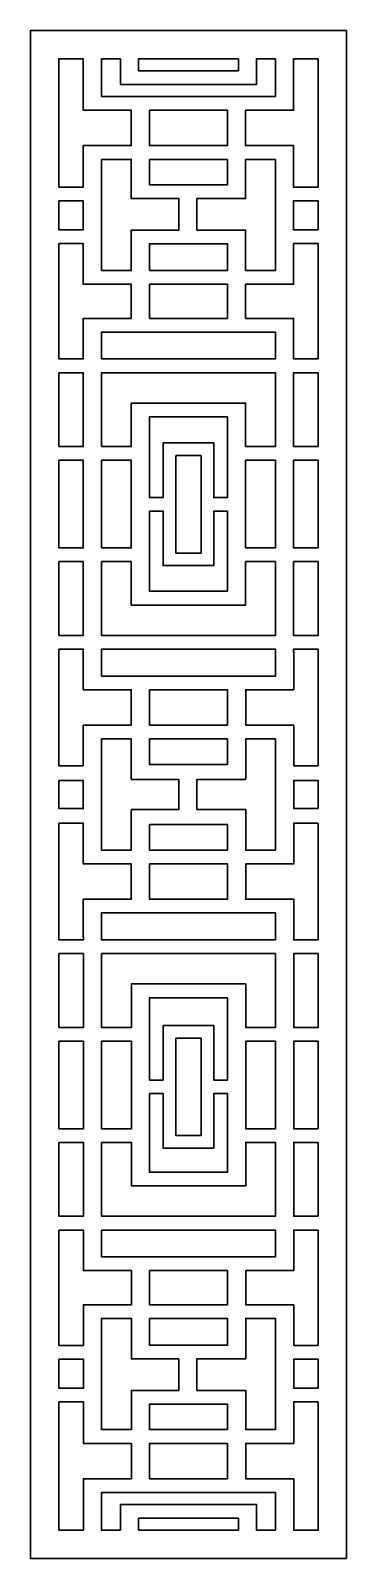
# Model space of a CAD drawing. Header units: centimetres. Extents: x 5.6 to 9.2, y -8.7 to 8.8.
import ezdxf

# ---------------------------------------------------------------- set-up
doc = ezdxf.new("R2010")
doc.units = ezdxf.units.CM
doc.header["$MEASUREMENT"] = 0
doc.layers.add('layer 1', color=7, linetype='Continuous')

msp = doc.modelspace()

# ---------------------------------------------------------------- linework, layer by layer
at = {"layer": 'layer 1', "color": 250, "lineweight": 30}
for points, knots in [([(5.61518, 8.80077), (5.61518, 8.80077), (9.22776, 8.80077), (9.22776, 8.80077), (9.22776, 8.80077), (9.22776, 8.80077), (9.22776, -8.70137), (9.22776, -8.70137), (9.22776, -8.70137), (9.22776, -8.70137), (5.61518, -8.70137), (5.61518, -8.70137), (5.61518, -8.70137), (5.61518, -8.70137), (5.61518, 8.80077), (5.61518, 8.80077)], [0, 0, 0, 0, 0.2, 0.2, 0.2, 0.2, 0.4, 0.4, 0.4, 0.4, 0.6, 0.6, 0.6, 0.6, 1, 1, 1, 1]), ([(6.21803, 8.47725), (6.21803, 8.47725), (6.21803, 7.88798), (6.21803, 7.88798), (6.21803, 7.88798), (6.21803, 7.88798), (6.76712, 7.88798), (6.76712, 7.88798), (6.76712, 7.88798), (6.76712, 7.88798), (6.76712, 7.48243), (6.76712, 7.48243), (6.76712, 7.48243), (6.76712, 7.48243), (6.21803, 7.48243), (6.21803, 7.48243), (6.21803, 7.48243), (6.21803, 7.48243), (6.21803, 7.00734), (6.21803, 7.00734), (6.21803, 7.00734), (6.21803, 7.00734), (5.9387, 7.00734), (5.9387, 7.00734), (5.9387, 7.00734), (5.9387, 7.00734), (5.9387, 8.47725), (5.9387, 8.47725), (5.9387, 8.47725), (5.9387, 8.47725), (6.21803, 8.47725), (6.21803, 8.47725)], [0, 0, 0, 0, 0.11111111, 0.11111111, 0.11111111, 0.11111111, 0.22222222, 0.22222222, 0.22222222, 0.22222222, 0.33333333, 0.33333333, 0.33333333, 0.33333333, 0.44444444, 0.44444444, 0.44444444, 0.44444444, 0.55555556, 0.55555556, 0.55555556, 0.55555556, 0.66666667, 0.66666667, 0.66666667, 0.66666667, 0.77777778, 0.77777778, 0.77777778, 0.77777778, 1, 1, 1, 1]), ([(8.41608, 8.47725), (8.41608, 8.47725), (8.41608, 8.04479), (8.41608, 8.04479), (8.41608, 8.04479), (8.41608, 8.04479), (6.42629, 8.04479), (6.42629, 8.04479), (6.42629, 8.04479), (6.42629, 8.04479), (6.42629, 8.47725), (6.42629, 8.47725), (6.42629, 8.47725), (6.42629, 8.47725), (6.64215, 8.47725), (6.64215, 8.47725), (6.64215, 8.47725), (6.64215, 8.47725), (6.64215, 8.18286), (6.64215, 8.18286), (6.64215, 8.18286), (6.64215, 8.18286), (8.20022, 8.18286), (8.20022, 8.18286), (8.20022, 8.18286), (8.20022, 8.18286), (8.20022, 8.47725), (8.20022, 8.47725), (8.20022, 8.47725), (8.20022, 8.47725), (8.41608, 8.47725), (8.41608, 8.47725)], [0, 0, 0, 0, 0.11111111, 0.11111111, 0.11111111, 0.11111111, 0.22222222, 0.22222222, 0.22222222, 0.22222222, 0.33333333, 0.33333333, 0.33333333, 0.33333333, 0.44444444, 0.44444444, 0.44444444, 0.44444444, 0.55555556, 0.55555556, 0.55555556, 0.55555556, 0.66666667, 0.66666667, 0.66666667, 0.66666667, 0.77777778, 0.77777778, 0.77777778, 0.77777778, 1, 1, 1, 1]), ([(7.99196, 8.47725), (7.99196, 8.47725), (7.99196, 8.33967), (7.99196, 8.33967), (7.99196, 8.33967), (7.99196, 8.33967), (6.85042, 8.33967), (6.85042, 8.33967), (6.85042, 8.33967), (6.85042, 8.33967), (6.85042, 8.47725), (6.85042, 8.47725), (6.85042, 8.47725), (6.85042, 8.47725), (7.99196, 8.47725), (7.99196, 8.47725)], [0, 0, 0, 0, 0.2, 0.2, 0.2, 0.2, 0.4, 0.4, 0.4, 0.4, 0.6, 0.6, 0.6, 0.6, 1, 1, 1, 1]), ([(8.90425, 7.00734), (8.90425, 7.00734), (8.62435, 7.00734), (8.62435, 7.00734), (8.62435, 7.00734), (8.62435, 7.00734), (8.62435, 7.48243), (8.62435, 7.48243), (8.62435, 7.48243), (8.62435, 7.48243), (8.07526, 7.48243), (8.07526, 7.48243), (8.07526, 7.48243), (8.07526, 7.48243), (8.07526, 7.88798), (8.07526, 7.88798), (8.07526, 7.88798), (8.07526, 7.88798), (8.62435, 7.88798), (8.62435, 7.88798), (8.62435, 7.88798), (8.62435, 7.88798), (8.62435, 8.47725), (8.62435, 8.47725), (8.62435, 8.47725), (8.62435, 8.47725), (8.90425, 8.47725), (8.90425, 8.47725), (8.90425, 8.47725), (8.90425, 8.47725), (8.90425, 7.00734), (8.90425, 7.00734)], [0, 0, 0, 0, 0.11111111, 0.11111111, 0.11111111, 0.11111111, 0.22222222, 0.22222222, 0.22222222, 0.22222222, 0.33333333, 0.33333333, 0.33333333, 0.33333333, 0.44444444, 0.44444444, 0.44444444, 0.44444444, 0.55555556, 0.55555556, 0.55555556, 0.55555556, 0.66666667, 0.66666667, 0.66666667, 0.66666667, 0.77777778, 0.77777778, 0.77777778, 0.77777778, 1, 1, 1, 1]), ([(6.97538, 7.88798), (6.97538, 7.88798), (6.97538, 7.48243), (6.97538, 7.48243), (6.97538, 7.48243), (6.97538, 7.48243), (7.867, 7.48243), (7.867, 7.48243), (7.867, 7.48243), (7.867, 7.48243), (7.867, 7.88798), (7.867, 7.88798), (7.867, 7.88798), (7.867, 7.88798), (6.97538, 7.88798), (6.97538, 7.88798)], [0, 0, 0, 0, 0.2, 0.2, 0.2, 0.2, 0.4, 0.4, 0.4, 0.4, 0.6, 0.6, 0.6, 0.6, 1, 1, 1, 1]), ([(7.30948, 6.87519), (7.30948, 6.87519), (7.30948, 6.51573), (7.30948, 6.51573), (7.30948, 6.51573), (7.30948, 6.51573), (6.76712, 6.51573), (6.76712, 6.51573), (6.76712, 6.51573), (6.76712, 6.51573), (6.76712, 6.051), (6.76712, 6.051), (6.76712, 6.051), (6.76712, 6.051), (6.42629, 6.051), (6.42629, 6.051), (6.42629, 6.051), (6.42629, 6.051), (6.42629, 7.3256), (6.42629, 7.3256), (6.42629, 7.3256), (6.42629, 7.3256), (6.76712, 7.3256), (6.76712, 7.3256), (6.76712, 7.3256), (6.76712, 7.3256), (6.76712, 6.87519), (6.76712, 6.87519), (6.76712, 6.87519), (6.76712, 6.87519), (7.30948, 6.87519), (7.30948, 6.87519)], [0, 0, 0, 0, 0.11111111, 0.11111111, 0.11111111, 0.11111111, 0.22222222, 0.22222222, 0.22222222, 0.22222222, 0.33333333, 0.33333333, 0.33333333, 0.33333333, 0.44444444, 0.44444444, 0.44444444, 0.44444444, 0.55555556, 0.55555556, 0.55555556, 0.55555556, 0.66666667, 0.66666667, 0.66666667, 0.66666667, 0.77777778, 0.77777778, 0.77777778, 0.77777778, 1, 1, 1, 1]), ([(7.867, 7.3256), (7.867, 7.3256), (6.97538, 7.3256), (6.97538, 7.3256), (6.97538, 7.3256), (6.97538, 7.3256), (6.97538, 7.032), (6.97538, 7.032), (6.97538, 7.032), (6.97538, 7.032), (7.867, 7.032), (7.867, 7.032), (7.867, 7.032), (7.867, 7.032), (7.867, 7.3256), (7.867, 7.3256)], [0, 0, 0, 0, 0.2, 0.2, 0.2, 0.2, 0.4, 0.4, 0.4, 0.4, 0.6, 0.6, 0.6, 0.6, 1, 1, 1, 1]), ([(7.51776, 6.51573), (7.51776, 6.51573), (7.51776, 6.87519), (7.51776, 6.87519), (7.51776, 6.87519), (7.51776, 6.87519), (8.07526, 6.87519), (8.07526, 6.87519), (8.07526, 6.87519), (8.07526, 6.87519), (8.07526, 7.3256), (8.07526, 7.3256), (8.07526, 7.3256), (8.07526, 7.3256), (8.41608, 7.3256), (8.41608, 7.3256), (8.41608, 7.3256), (8.41608, 7.3256), (8.41608, 6.051), (8.41608, 6.051), (8.41608, 6.051), (8.41608, 6.051), (8.07526, 6.051), (8.07526, 6.051), (8.07526, 6.051), (8.07526, 6.051), (8.07526, 6.51573), (8.07526, 6.51573), (8.07526, 6.51573), (8.07526, 6.51573), (7.51776, 6.51573), (7.51776, 6.51573)], [0, 0, 0, 0, 0.11111111, 0.11111111, 0.11111111, 0.11111111, 0.22222222, 0.22222222, 0.22222222, 0.22222222, 0.33333333, 0.33333333, 0.33333333, 0.33333333, 0.44444444, 0.44444444, 0.44444444, 0.44444444, 0.55555556, 0.55555556, 0.55555556, 0.55555556, 0.66666667, 0.66666667, 0.66666667, 0.66666667, 0.77777778, 0.77777778, 0.77777778, 0.77777778, 1, 1, 1, 1]), ([(5.9387, 6.85052), (5.9387, 6.85052), (6.21803, 6.85052), (6.21803, 6.85052), (6.21803, 6.85052), (6.21803, 6.85052), (6.21803, 6.51689), (6.21803, 6.51689), (6.21803, 6.51689), (6.21803, 6.51689), (5.9387, 6.51689), (5.9387, 6.51689), (5.9387, 6.51689), (5.9387, 6.51689), (5.9387, 6.85052), (5.9387, 6.85052)], [0, 0, 0, 0, 0.2, 0.2, 0.2, 0.2, 0.4, 0.4, 0.4, 0.4, 0.6, 0.6, 0.6, 0.6, 1, 1, 1, 1]), ([(8.90425, 6.51689), (8.90425, 6.51689), (8.62435, 6.51689), (8.62435, 6.51689), (8.62435, 6.51689), (8.62435, 6.51689), (8.62435, 6.85052), (8.62435, 6.85052), (8.62435, 6.85052), (8.62435, 6.85052), (8.90425, 6.85052), (8.90425, 6.85052), (8.90425, 6.85052), (8.90425, 6.85052), (8.90425, 6.51689), (8.90425, 6.51689)], [0, 0, 0, 0, 0.2, 0.2, 0.2, 0.2, 0.4, 0.4, 0.4, 0.4, 0.6, 0.6, 0.6, 0.6, 1, 1, 1, 1]), ([(5.9387, 6.36007), (5.9387, 6.36007), (6.21803, 6.36007), (6.21803, 6.36007), (6.21803, 6.36007), (6.21803, 6.36007), (6.21803, 5.89419), (6.21803, 5.89419), (6.21803, 5.89419), (6.21803, 5.89419), (6.76712, 5.89419), (6.76712, 5.89419), (6.76712, 5.89419), (6.76712, 5.89419), (6.76712, 5.50372), (6.76712, 5.50372), (6.76712, 5.50372), (6.76712, 5.50372), (6.21803, 5.50372), (6.21803, 5.50372), (6.21803, 5.50372), (6.21803, 5.50372), (6.21803, 5.03845), (6.21803, 5.03845), (6.21803, 5.03845), (6.21803, 5.03845), (5.9387, 5.03845), (5.9387, 5.03845), (5.9387, 5.03845), (5.9387, 5.03845), (5.9387, 6.36007), (5.9387, 6.36007)], [0, 0, 0, 0, 0.11111111, 0.11111111, 0.11111111, 0.11111111, 0.22222222, 0.22222222, 0.22222222, 0.22222222, 0.33333333, 0.33333333, 0.33333333, 0.33333333, 0.44444444, 0.44444444, 0.44444444, 0.44444444, 0.55555556, 0.55555556, 0.55555556, 0.55555556, 0.66666667, 0.66666667, 0.66666667, 0.66666667, 0.77777778, 0.77777778, 0.77777778, 0.77777778, 1, 1, 1, 1]), ([(6.97538, 6.051), (6.97538, 6.051), (7.867, 6.051), (7.867, 6.051), (7.867, 6.051), (7.867, 6.051), (7.867, 6.35891), (7.867, 6.35891), (7.867, 6.35891), (7.867, 6.35891), (6.97538, 6.35891), (6.97538, 6.35891), (6.97538, 6.35891), (6.97538, 6.35891), (6.97538, 6.051), (6.97538, 6.051)], [0, 0, 0, 0, 0.2, 0.2, 0.2, 0.2, 0.4, 0.4, 0.4, 0.4, 0.6, 0.6, 0.6, 0.6, 1, 1, 1, 1]), ([(8.90425, 5.03845), (8.90425, 5.03845), (8.62435, 5.03845), (8.62435, 5.03845), (8.62435, 5.03845), (8.62435, 5.03845), (8.62435, 5.50372), (8.62435, 5.50372), (8.62435, 5.50372), (8.62435, 5.50372), (8.07526, 5.50372), (8.07526, 5.50372), (8.07526, 5.50372), (8.07526, 5.50372), (8.07526, 5.89419), (8.07526, 5.89419), (8.07526, 5.89419), (8.07526, 5.89419), (8.62435, 5.89419), (8.62435, 5.89419), (8.62435, 5.89419), (8.62435, 5.89419), (8.62435, 6.36007), (8.62435, 6.36007), (8.62435, 6.36007), (8.62435, 6.36007), (8.90425, 6.36007), (8.90425, 6.36007), (8.90425, 6.36007), (8.90425, 6.36007), (8.90425, 5.03845), (8.90425, 5.03845)], [0, 0, 0, 0, 0.11111111, 0.11111111, 0.11111111, 0.11111111, 0.22222222, 0.22222222, 0.22222222, 0.22222222, 0.33333333, 0.33333333, 0.33333333, 0.33333333, 0.44444444, 0.44444444, 0.44444444, 0.44444444, 0.55555556, 0.55555556, 0.55555556, 0.55555556, 0.66666667, 0.66666667, 0.66666667, 0.66666667, 0.77777778, 0.77777778, 0.77777778, 0.77777778, 1, 1, 1, 1]), ([(6.97538, 5.89419), (6.97538, 5.89419), (7.867, 5.89419), (7.867, 5.89419), (7.867, 5.89419), (7.867, 5.89419), (7.867, 5.50372), (7.867, 5.50372), (7.867, 5.50372), (7.867, 5.50372), (6.97538, 5.50372), (6.97538, 5.50372), (6.97538, 5.50372), (6.97538, 5.50372), (6.97538, 5.89419), (6.97538, 5.89419)], [0, 0, 0, 0, 0.2, 0.2, 0.2, 0.2, 0.4, 0.4, 0.4, 0.4, 0.6, 0.6, 0.6, 0.6, 1, 1, 1, 1]), ([(6.42629, 5.03845), (6.42629, 5.03845), (8.41608, 5.03845), (8.41608, 5.03845), (8.41608, 5.03845), (8.41608, 5.03845), (8.41608, 5.3469), (8.41608, 5.3469), (8.41608, 5.3469), (8.41608, 5.3469), (6.42629, 5.3469), (6.42629, 5.3469), (6.42629, 5.3469), (6.42629, 5.3469), (6.42629, 5.03845), (6.42629, 5.03845)], [0, 0, 0, 0, 0.2, 0.2, 0.2, 0.2, 0.4, 0.4, 0.4, 0.4, 0.6, 0.6, 0.6, 0.6, 1, 1, 1, 1]), ([(5.9387, 4.88164), (5.9387, 4.88164), (6.21803, 4.88164), (6.21803, 4.88164), (6.21803, 4.88164), (6.21803, 4.88164), (6.21803, 4.03482), (6.21803, 4.03482), (6.21803, 4.03482), (6.21803, 4.03482), (5.9387, 4.03482), (5.9387, 4.03482), (5.9387, 4.03482), (5.9387, 4.03482), (5.9387, 4.88164), (5.9387, 4.88164)], [0, 0, 0, 0, 0.2, 0.2, 0.2, 0.2, 0.4, 0.4, 0.4, 0.4, 0.6, 0.6, 0.6, 0.6, 1, 1, 1, 1]), ([(6.42629, 4.03482), (6.42629, 4.03482), (6.76712, 4.03482), (6.76712, 4.03482), (6.76712, 4.03482), (6.76712, 4.03482), (6.76712, 4.53299), (6.76712, 4.53299), (6.76712, 4.53299), (6.76712, 4.53299), (8.07526, 4.53299), (8.07526, 4.53299), (8.07526, 4.53299), (8.07526, 4.53299), (8.07526, 4.03482), (8.07526, 4.03482), (8.07526, 4.03482), (8.07526, 4.03482), (8.41608, 4.03482), (8.41608, 4.03482), (8.41608, 4.03482), (8.41608, 4.03482), (8.41608, 4.88164), (8.41608, 4.88164), (8.41608, 4.88164), (8.41608, 4.88164), (6.42629, 4.88164), (6.42629, 4.88164), (6.42629, 4.88164), (6.42629, 4.88164), (6.42629, 4.03482), (6.42629, 4.03482)], [0, 0, 0, 0, 0.11111111, 0.11111111, 0.11111111, 0.11111111, 0.22222222, 0.22222222, 0.22222222, 0.22222222, 0.33333333, 0.33333333, 0.33333333, 0.33333333, 0.44444444, 0.44444444, 0.44444444, 0.44444444, 0.55555556, 0.55555556, 0.55555556, 0.55555556, 0.66666667, 0.66666667, 0.66666667, 0.66666667, 0.77777778, 0.77777778, 0.77777778, 0.77777778, 1, 1, 1, 1]), ([(8.90425, 4.03482), (8.90425, 4.03482), (8.62435, 4.03482), (8.62435, 4.03482), (8.62435, 4.03482), (8.62435, 4.03482), (8.62435, 4.88164), (8.62435, 4.88164), (8.62435, 4.88164), (8.62435, 4.88164), (8.90425, 4.88164), (8.90425, 4.88164), (8.90425, 4.88164), (8.90425, 4.88164), (8.90425, 4.03482), (8.90425, 4.03482)], [0, 0, 0, 0, 0.2, 0.2, 0.2, 0.2, 0.4, 0.4, 0.4, 0.4, 0.6, 0.6, 0.6, 0.6, 1, 1, 1, 1]), ([(6.97538, 4.37618), (6.97538, 4.37618), (7.867, 4.37618), (7.867, 4.37618), (7.867, 4.37618), (7.867, 4.37618), (7.867, 3.4514), (7.867, 3.4514), (7.867, 3.4514), (7.867, 3.4514), (7.70937, 3.4514), (7.70937, 3.4514), (7.70937, 3.4514), (7.70937, 3.4514), (7.70937, 4.07681), (7.70937, 4.07681), (7.70937, 4.07681), (7.70937, 4.07681), (7.13033, 4.07681), (7.13033, 4.07681), (7.13033, 4.07681), (7.13033, 4.07681), (7.13033, 3.4514), (7.13033, 3.4514), (7.13033, 3.4514), (7.13033, 3.4514), (6.97538, 3.4514), (6.97538, 3.4514), (6.97538, 3.4514), (6.97538, 3.4514), (6.97538, 4.37618), (6.97538, 4.37618)], [0, 0, 0, 0, 0.11111111, 0.11111111, 0.11111111, 0.11111111, 0.22222222, 0.22222222, 0.22222222, 0.22222222, 0.33333333, 0.33333333, 0.33333333, 0.33333333, 0.44444444, 0.44444444, 0.44444444, 0.44444444, 0.55555556, 0.55555556, 0.55555556, 0.55555556, 0.66666667, 0.66666667, 0.66666667, 0.66666667, 0.77777778, 0.77777778, 0.77777778, 0.77777778, 1, 1, 1, 1]), ([(5.9387, 3.878), (5.9387, 3.878), (6.21803, 3.878), (6.21803, 3.878), (6.21803, 3.878), (6.21803, 3.878), (6.21803, 2.8753), (6.21803, 2.8753), (6.21803, 2.8753), (6.21803, 2.8753), (5.9387, 2.8753), (5.9387, 2.8753), (5.9387, 2.8753), (5.9387, 2.8753), (5.9387, 3.878), (5.9387, 3.878)], [0, 0, 0, 0, 0.2, 0.2, 0.2, 0.2, 0.4, 0.4, 0.4, 0.4, 0.6, 0.6, 0.6, 0.6, 1, 1, 1, 1]), ([(6.42629, 2.8753), (6.42629, 2.8753), (6.76712, 2.8753), (6.76712, 2.8753), (6.76712, 2.8753), (6.76712, 2.8753), (6.76712, 3.878), (6.76712, 3.878), (6.76712, 3.878), (6.76712, 3.878), (6.42629, 3.878), (6.42629, 3.878), (6.42629, 3.878), (6.42629, 3.878), (6.42629, 2.8753), (6.42629, 2.8753)], [0, 0, 0, 0, 0.2, 0.2, 0.2, 0.2, 0.4, 0.4, 0.4, 0.4, 0.6, 0.6, 0.6, 0.6, 1, 1, 1, 1]), ([(7.27509, 3.93205), (7.27509, 3.93205), (7.56461, 3.93205), (7.56461, 3.93205), (7.56461, 3.93205), (7.56461, 3.93205), (7.56461, 2.81592), (7.56461, 2.81592), (7.56461, 2.81592), (7.56461, 2.81592), (7.27509, 2.81592), (7.27509, 2.81592), (7.27509, 2.81592), (7.27509, 2.81592), (7.27509, 3.93205), (7.27509, 3.93205)], [0, 0, 0, 0, 0.2, 0.2, 0.2, 0.2, 0.4, 0.4, 0.4, 0.4, 0.6, 0.6, 0.6, 0.6, 1, 1, 1, 1]), ([(8.07526, 2.8753), (8.07526, 2.8753), (8.41608, 2.8753), (8.41608, 2.8753), (8.41608, 2.8753), (8.41608, 2.8753), (8.41608, 3.878), (8.41608, 3.878), (8.41608, 3.878), (8.41608, 3.878), (8.07526, 3.878), (8.07526, 3.878), (8.07526, 3.878), (8.07526, 3.878), (8.07526, 2.8753), (8.07526, 2.8753)], [0, 0, 0, 0, 0.2, 0.2, 0.2, 0.2, 0.4, 0.4, 0.4, 0.4, 0.6, 0.6, 0.6, 0.6, 1, 1, 1, 1]), ([(8.90425, 2.8753), (8.90425, 2.8753), (8.62435, 2.8753), (8.62435, 2.8753), (8.62435, 2.8753), (8.62435, 2.8753), (8.62435, 3.878), (8.62435, 3.878), (8.62435, 3.878), (8.62435, 3.878), (8.90425, 3.878), (8.90425, 3.878), (8.90425, 3.878), (8.90425, 3.878), (8.90425, 2.8753), (8.90425, 2.8753)], [0, 0, 0, 0, 0.2, 0.2, 0.2, 0.2, 0.4, 0.4, 0.4, 0.4, 0.6, 0.6, 0.6, 0.6, 1, 1, 1, 1]), ([(7.867, 3.29657), (7.867, 3.29657), (7.867, 2.37713), (7.867, 2.37713), (7.867, 2.37713), (7.867, 2.37713), (6.97538, 2.37713), (6.97538, 2.37713), (6.97538, 2.37713), (6.97538, 2.37713), (6.97538, 3.29657), (6.97538, 3.29657), (6.97538, 3.29657), (6.97538, 3.29657), (7.13033, 3.29657), (7.13033, 3.29657), (7.13033, 3.29657), (7.13033, 3.29657), (7.13033, 2.67116), (7.13033, 2.67116), (7.13033, 2.67116), (7.13033, 2.67116), (7.70937, 2.67116), (7.70937, 2.67116), (7.70937, 2.67116), (7.70937, 2.67116), (7.70937, 3.29657), (7.70937, 3.29657), (7.70937, 3.29657), (7.70937, 3.29657), (7.867, 3.29657), (7.867, 3.29657)], [0, 0, 0, 0, 0.11111111, 0.11111111, 0.11111111, 0.11111111, 0.22222222, 0.22222222, 0.22222222, 0.22222222, 0.33333333, 0.33333333, 0.33333333, 0.33333333, 0.44444444, 0.44444444, 0.44444444, 0.44444444, 0.55555556, 0.55555556, 0.55555556, 0.55555556, 0.66666667, 0.66666667, 0.66666667, 0.66666667, 0.77777778, 0.77777778, 0.77777778, 0.77777778, 1, 1, 1, 1]), ([(5.9387, 2.71848), (5.9387, 2.71848), (6.21803, 2.71848), (6.21803, 2.71848), (6.21803, 2.71848), (6.21803, 2.71848), (6.21803, 1.87167), (6.21803, 1.87167), (6.21803, 1.87167), (6.21803, 1.87167), (5.9387, 1.87167), (5.9387, 1.87167), (5.9387, 1.87167), (5.9387, 1.87167), (5.9387, 2.71848), (5.9387, 2.71848)], [0, 0, 0, 0, 0.2, 0.2, 0.2, 0.2, 0.4, 0.4, 0.4, 0.4, 0.6, 0.6, 0.6, 0.6, 1, 1, 1, 1]), ([(6.76712, 2.71848), (6.76712, 2.71848), (6.42629, 2.71848), (6.42629, 2.71848), (6.42629, 2.71848), (6.42629, 2.71848), (6.42629, 1.87167), (6.42629, 1.87167), (6.42629, 1.87167), (6.42629, 1.87167), (8.41608, 1.87167), (8.41608, 1.87167), (8.41608, 1.87167), (8.41608, 1.87167), (8.41608, 2.71848), (8.41608, 2.71848), (8.41608, 2.71848), (8.41608, 2.71848), (8.07526, 2.71848), (8.07526, 2.71848), (8.07526, 2.71848), (8.07526, 2.71848), (8.07526, 2.22031), (8.07526, 2.22031), (8.07526, 2.22031), (8.07526, 2.22031), (6.76712, 2.22031), (6.76712, 2.22031), (6.76712, 2.22031), (6.76712, 2.22031), (6.76712, 2.71848), (6.76712, 2.71848)], [0, 0, 0, 0, 0.11111111, 0.11111111, 0.11111111, 0.11111111, 0.22222222, 0.22222222, 0.22222222, 0.22222222, 0.33333333, 0.33333333, 0.33333333, 0.33333333, 0.44444444, 0.44444444, 0.44444444, 0.44444444, 0.55555556, 0.55555556, 0.55555556, 0.55555556, 0.66666667, 0.66666667, 0.66666667, 0.66666667, 0.77777778, 0.77777778, 0.77777778, 0.77777778, 1, 1, 1, 1]), ([(8.90425, 1.87167), (8.90425, 1.87167), (8.62435, 1.87167), (8.62435, 1.87167), (8.62435, 1.87167), (8.62435, 1.87167), (8.62435, 2.71848), (8.62435, 2.71848), (8.62435, 2.71848), (8.62435, 2.71848), (8.90425, 2.71848), (8.90425, 2.71848), (8.90425, 2.71848), (8.90425, 2.71848), (8.90425, 1.87167), (8.90425, 1.87167)], [0, 0, 0, 0, 0.2, 0.2, 0.2, 0.2, 0.4, 0.4, 0.4, 0.4, 0.6, 0.6, 0.6, 0.6, 1, 1, 1, 1]), ([(5.9387, 1.71486), (5.9387, 1.71486), (6.21803, 1.71486), (6.21803, 1.71486), (6.21803, 1.71486), (6.21803, 1.71486), (6.21803, 1.24959), (6.21803, 1.24959), (6.21803, 1.24959), (6.21803, 1.24959), (6.21858, 1.24959), (6.21858, 1.24959), (6.21858, 1.24959), (6.21858, 1.24959), (6.21858, 1.24875), (6.21858, 1.24875), (6.21858, 1.24875), (6.21858, 1.24875), (6.76712, 1.24875), (6.76712, 1.24875), (6.76712, 1.24875), (6.76712, 1.24875), (6.76712, 0.84443), (6.76712, 0.84443), (6.76712, 0.84443), (6.76712, 0.84443), (6.21803, 0.84443), (6.21803, 0.84443), (6.21803, 0.84443), (6.21803, 0.84443), (6.21803, 0.37855), (6.21803, 0.37855), (6.21803, 0.37855), (6.21803, 0.37855), (5.9387, 0.37855), (5.9387, 0.37855), (5.9387, 0.37855), (5.9387, 0.37855), (5.9387, 1.71486), (5.9387, 1.71486)], [0, 0, 0, 0, 0.09090909, 0.09090909, 0.09090909, 0.09090909, 0.18181818, 0.18181818, 0.18181818, 0.18181818, 0.27272727, 0.27272727, 0.27272727, 0.27272727, 0.36363636, 0.36363636, 0.36363636, 0.36363636, 0.45454545, 0.45454545, 0.45454545, 0.45454545, 0.54545455, 0.54545455, 0.54545455, 0.54545455, 0.63636364, 0.63636364, 0.63636364, 0.63636364, 0.72727273, 0.72727273, 0.72727273, 0.72727273, 0.81818182, 0.81818182, 0.81818182, 0.81818182, 1, 1, 1, 1]), ([(6.42685, 1.4064), (6.42685, 1.4064), (6.42685, 1.6787), (6.42685, 1.6787), (6.42685, 1.6787), (6.42685, 1.6787), (6.42629, 1.6787), (6.42629, 1.6787), (6.42629, 1.6787), (6.42629, 1.6787), (6.42629, 1.71486), (6.42629, 1.71486), (6.42629, 1.71486), (6.42629, 1.71486), (8.41608, 1.71486), (8.41608, 1.71486), (8.41608, 1.71486), (8.41608, 1.71486), (8.41608, 1.4064), (8.41608, 1.4064), (8.41608, 1.4064), (8.41608, 1.4064), (6.42685, 1.4064), (6.42685, 1.4064)], [0, 0, 0, 0, 0.14285714, 0.14285714, 0.14285714, 0.14285714, 0.28571429, 0.28571429, 0.28571429, 0.28571429, 0.42857143, 0.42857143, 0.42857143, 0.42857143, 0.57142857, 0.57142857, 0.57142857, 0.57142857, 0.71428571, 0.71428571, 0.71428571, 0.71428571, 1, 1, 1, 1]), ([(8.90425, 0.37855), (8.90425, 0.37855), (8.6249, 0.37855), (8.6249, 0.37855), (8.6249, 0.37855), (8.6249, 0.37855), (8.6249, 0.8432), (8.6249, 0.8432), (8.6249, 0.8432), (8.6249, 0.8432), (8.62435, 0.8432), (8.62435, 0.8432), (8.62435, 0.8432), (8.62435, 0.8432), (8.62435, 0.84443), (8.62435, 0.84443), (8.62435, 0.84443), (8.62435, 0.84443), (8.07581, 0.84443), (8.07581, 0.84443), (8.07581, 0.84443), (8.07581, 0.84443), (8.07581, 1.24875), (8.07581, 1.24875), (8.07581, 1.24875), (8.07581, 1.24875), (8.6249, 1.24875), (8.6249, 1.24875), (8.6249, 1.24875), (8.6249, 1.24875), (8.6249, 1.6787), (8.6249, 1.6787), (8.6249, 1.6787), (8.6249, 1.6787), (8.62435, 1.6787), (8.62435, 1.6787), (8.62435, 1.6787), (8.62435, 1.6787), (8.62435, 1.71486), (8.62435, 1.71486), (8.62435, 1.71486), (8.62435, 1.71486), (8.90425, 1.71486), (8.90425, 1.71486), (8.90425, 1.71486), (8.90425, 1.71486), (8.90425, 0.37855), (8.90425, 0.37855)], [0, 0, 0, 0, 0.07692308, 0.07692308, 0.07692308, 0.07692308, 0.15384615, 0.15384615, 0.15384615, 0.15384615, 0.23076923, 0.23076923, 0.23076923, 0.23076923, 0.30769231, 0.30769231, 0.30769231, 0.30769231, 0.38461538, 0.38461538, 0.38461538, 0.38461538, 0.46153846, 0.46153846, 0.46153846, 0.46153846, 0.53846154, 0.53846154, 0.53846154, 0.53846154, 0.61538462, 0.61538462, 0.61538462, 0.61538462, 0.69230769, 0.69230769, 0.69230769, 0.69230769, 0.76923077, 0.76923077, 0.76923077, 0.76923077, 0.84615385, 0.84615385, 0.84615385, 0.84615385, 1, 1, 1, 1]), ([(6.97593, 0.84443), (6.97593, 0.84443), (6.97593, 1.24875), (6.97593, 1.24875), (6.97593, 1.24875), (6.97593, 1.24875), (7.867, 1.24875), (7.867, 1.24875), (7.867, 1.24875), (7.867, 1.24875), (7.867, 0.84443), (7.867, 0.84443), (7.867, 0.84443), (7.867, 0.84443), (6.97593, 0.84443), (6.97593, 0.84443)], [0, 0, 0, 0, 0.2, 0.2, 0.2, 0.2, 0.4, 0.4, 0.4, 0.4, 0.6, 0.6, 0.6, 0.6, 1, 1, 1, 1]), ([(7.30948, -0.12349), (7.30948, -0.12349), (6.76767, -0.12349), (6.76767, -0.12349), (6.76767, -0.12349), (6.76767, -0.12349), (6.76767, -0.13657), (6.76767, -0.13657), (6.76767, -0.13657), (6.76767, -0.13657), (6.76712, -0.13657), (6.76712, -0.13657), (6.76712, -0.13657), (6.76712, -0.13657), (6.76712, -0.58699), (6.76712, -0.58699), (6.76712, -0.58699), (6.76712, -0.58699), (6.42685, -0.58699), (6.42685, -0.58699), (6.42685, -0.58699), (6.42685, -0.58699), (6.42685, 0.68638), (6.42685, 0.68638), (6.42685, 0.68638), (6.42685, 0.68638), (6.76712, 0.68638), (6.76712, 0.68638), (6.76712, 0.68638), (6.76712, 0.68638), (6.76712, 0.22289), (6.76712, 0.22289), (6.76712, 0.22289), (6.76712, 0.22289), (7.30948, 0.22289), (7.30948, 0.22289), (7.30948, 0.22289), (7.30948, 0.22289), (7.30948, -0.12349), (7.30948, -0.12349)], [0, 0, 0, 0, 0.09090909, 0.09090909, 0.09090909, 0.09090909, 0.18181818, 0.18181818, 0.18181818, 0.18181818, 0.27272727, 0.27272727, 0.27272727, 0.27272727, 0.36363636, 0.36363636, 0.36363636, 0.36363636, 0.45454545, 0.45454545, 0.45454545, 0.45454545, 0.54545455, 0.54545455, 0.54545455, 0.54545455, 0.63636364, 0.63636364, 0.63636364, 0.63636364, 0.72727273, 0.72727273, 0.72727273, 0.72727273, 0.81818182, 0.81818182, 0.81818182, 0.81818182, 1, 1, 1, 1]), ([(7.867, 0.68638), (7.867, 0.68638), (6.97593, 0.68638), (6.97593, 0.68638), (6.97593, 0.68638), (6.97593, 0.68638), (6.97593, 0.39278), (6.97593, 0.39278), (6.97593, 0.39278), (6.97593, 0.39278), (7.867, 0.39278), (7.867, 0.39278), (7.867, 0.39278), (7.867, 0.39278), (7.867, 0.68638), (7.867, 0.68638)], [0, 0, 0, 0, 0.2, 0.2, 0.2, 0.2, 0.4, 0.4, 0.4, 0.4, 0.6, 0.6, 0.6, 0.6, 1, 1, 1, 1]), ([(7.51831, -0.12349), (7.51831, -0.12349), (7.51831, 0.22289), (7.51831, 0.22289), (7.51831, 0.22289), (7.51831, 0.22289), (8.07526, 0.22289), (8.07526, 0.22289), (8.07526, 0.22289), (8.07526, 0.22289), (8.07526, 0.23596), (8.07526, 0.23596), (8.07526, 0.23596), (8.07526, 0.23596), (8.07581, 0.23596), (8.07581, 0.23596), (8.07581, 0.23596), (8.07581, 0.23596), (8.07581, 0.68638), (8.07581, 0.68638), (8.07581, 0.68638), (8.07581, 0.68638), (8.41608, 0.68638), (8.41608, 0.68638), (8.41608, 0.68638), (8.41608, 0.68638), (8.41608, -0.58699), (8.41608, -0.58699), (8.41608, -0.58699), (8.41608, -0.58699), (8.07581, -0.58699), (8.07581, -0.58699), (8.07581, -0.58699), (8.07581, -0.58699), (8.07581, -0.12349), (8.07581, -0.12349), (8.07581, -0.12349), (8.07581, -0.12349), (7.51831, -0.12349), (7.51831, -0.12349)], [0, 0, 0, 0, 0.09090909, 0.09090909, 0.09090909, 0.09090909, 0.18181818, 0.18181818, 0.18181818, 0.18181818, 0.27272727, 0.27272727, 0.27272727, 0.27272727, 0.36363636, 0.36363636, 0.36363636, 0.36363636, 0.45454545, 0.45454545, 0.45454545, 0.45454545, 0.54545455, 0.54545455, 0.54545455, 0.54545455, 0.63636364, 0.63636364, 0.63636364, 0.63636364, 0.72727273, 0.72727273, 0.72727273, 0.72727273, 0.81818182, 0.81818182, 0.81818182, 0.81818182, 1, 1, 1, 1]), ([(5.9387, 0.2113), (5.9387, 0.2113), (6.21803, 0.2113), (6.21803, 0.2113), (6.21803, 0.2113), (6.21803, 0.2113), (6.21803, -0.11191), (6.21803, -0.11191), (6.21803, -0.11191), (6.21803, -0.11191), (5.9387, -0.11191), (5.9387, -0.11191), (5.9387, -0.11191), (5.9387, -0.11191), (5.9387, 0.2113), (5.9387, 0.2113)], [0, 0, 0, 0, 0.2, 0.2, 0.2, 0.2, 0.4, 0.4, 0.4, 0.4, 0.6, 0.6, 0.6, 0.6, 1, 1, 1, 1]), ([(8.90425, -0.11191), (8.90425, -0.11191), (8.6249, -0.11191), (8.6249, -0.11191), (8.6249, -0.11191), (8.6249, -0.11191), (8.6249, 0.2113), (8.6249, 0.2113), (8.6249, 0.2113), (8.6249, 0.2113), (8.90425, 0.2113), (8.90425, 0.2113), (8.90425, 0.2113), (8.90425, 0.2113), (8.90425, -0.11191), (8.90425, -0.11191)], [0, 0, 0, 0, 0.2, 0.2, 0.2, 0.2, 0.4, 0.4, 0.4, 0.4, 0.6, 0.6, 0.6, 0.6, 1, 1, 1, 1]), ([(5.9387, -0.27915), (5.9387, -0.27915), (6.21803, -0.27915), (6.21803, -0.27915), (6.21803, -0.27915), (6.21803, -0.27915), (6.21803, -0.7438), (6.21803, -0.7438), (6.21803, -0.7438), (6.21803, -0.7438), (6.21858, -0.7438), (6.21858, -0.7438), (6.21858, -0.7438), (6.21858, -0.7438), (6.21858, -0.74504), (6.21858, -0.74504), (6.21858, -0.74504), (6.21858, -0.74504), (6.76712, -0.74504), (6.76712, -0.74504), (6.76712, -0.74504), (6.76712, -0.74504), (6.76712, -1.14935), (6.76712, -1.14935), (6.76712, -1.14935), (6.76712, -1.14935), (6.21803, -1.14935), (6.21803, -1.14935), (6.21803, -1.14935), (6.21803, -1.14935), (6.21803, -1.57931), (6.21803, -1.57931), (6.21803, -1.57931), (6.21803, -1.57931), (6.21858, -1.57931), (6.21858, -1.57931), (6.21858, -1.57931), (6.21858, -1.57931), (6.21858, -1.61546), (6.21858, -1.61546), (6.21858, -1.61546), (6.21858, -1.61546), (5.9387, -1.61546), (5.9387, -1.61546), (5.9387, -1.61546), (5.9387, -1.61546), (5.9387, -0.27915), (5.9387, -0.27915)], [0, 0, 0, 0, 0.07692308, 0.07692308, 0.07692308, 0.07692308, 0.15384615, 0.15384615, 0.15384615, 0.15384615, 0.23076923, 0.23076923, 0.23076923, 0.23076923, 0.30769231, 0.30769231, 0.30769231, 0.30769231, 0.38461538, 0.38461538, 0.38461538, 0.38461538, 0.46153846, 0.46153846, 0.46153846, 0.46153846, 0.53846154, 0.53846154, 0.53846154, 0.53846154, 0.61538462, 0.61538462, 0.61538462, 0.61538462, 0.69230769, 0.69230769, 0.69230769, 0.69230769, 0.76923077, 0.76923077, 0.76923077, 0.76923077, 0.84615385, 0.84615385, 0.84615385, 0.84615385, 1, 1, 1, 1]), ([(6.97593, -0.29338), (6.97593, -0.29338), (6.97593, -0.58699), (6.97593, -0.58699), (6.97593, -0.58699), (6.97593, -0.58699), (7.867, -0.58699), (7.867, -0.58699), (7.867, -0.58699), (7.867, -0.58699), (7.867, -0.29338), (7.867, -0.29338), (7.867, -0.29338), (7.867, -0.29338), (6.97593, -0.29338), (6.97593, -0.29338)], [0, 0, 0, 0, 0.2, 0.2, 0.2, 0.2, 0.4, 0.4, 0.4, 0.4, 0.6, 0.6, 0.6, 0.6, 1, 1, 1, 1]), ([(8.90425, -1.61546), (8.90425, -1.61546), (8.6249, -1.61546), (8.6249, -1.61546), (8.6249, -1.61546), (8.6249, -1.61546), (8.6249, -1.15019), (8.6249, -1.15019), (8.6249, -1.15019), (8.6249, -1.15019), (8.62435, -1.15019), (8.62435, -1.15019), (8.62435, -1.15019), (8.62435, -1.15019), (8.62435, -1.14935), (8.62435, -1.14935), (8.62435, -1.14935), (8.62435, -1.14935), (8.07581, -1.14935), (8.07581, -1.14935), (8.07581, -1.14935), (8.07581, -1.14935), (8.07581, -0.74504), (8.07581, -0.74504), (8.07581, -0.74504), (8.07581, -0.74504), (8.6249, -0.74504), (8.6249, -0.74504), (8.6249, -0.74504), (8.6249, -0.74504), (8.6249, -0.27915), (8.6249, -0.27915), (8.6249, -0.27915), (8.6249, -0.27915), (8.90425, -0.27915), (8.90425, -0.27915), (8.90425, -0.27915), (8.90425, -0.27915), (8.90425, -1.61546), (8.90425, -1.61546)], [0, 0, 0, 0, 0.09090909, 0.09090909, 0.09090909, 0.09090909, 0.18181818, 0.18181818, 0.18181818, 0.18181818, 0.27272727, 0.27272727, 0.27272727, 0.27272727, 0.36363636, 0.36363636, 0.36363636, 0.36363636, 0.45454545, 0.45454545, 0.45454545, 0.45454545, 0.54545455, 0.54545455, 0.54545455, 0.54545455, 0.63636364, 0.63636364, 0.63636364, 0.63636364, 0.72727273, 0.72727273, 0.72727273, 0.72727273, 0.81818182, 0.81818182, 0.81818182, 0.81818182, 1, 1, 1, 1]), ([(6.97593, -0.74504), (6.97593, -0.74504), (7.867, -0.74504), (7.867, -0.74504), (7.867, -0.74504), (7.867, -0.74504), (7.867, -1.14935), (7.867, -1.14935), (7.867, -1.14935), (7.867, -1.14935), (6.97593, -1.14935), (6.97593, -1.14935), (6.97593, -1.14935), (6.97593, -1.14935), (6.97593, -0.74504), (6.97593, -0.74504)], [0, 0, 0, 0, 0.2, 0.2, 0.2, 0.2, 0.4, 0.4, 0.4, 0.4, 0.6, 0.6, 0.6, 0.6, 1, 1, 1, 1]), ([(8.41663, -1.61546), (8.41663, -1.61546), (6.42685, -1.61546), (6.42685, -1.61546), (6.42685, -1.61546), (6.42685, -1.61546), (6.42685, -1.30701), (6.42685, -1.30701), (6.42685, -1.30701), (6.42685, -1.30701), (8.41608, -1.30701), (8.41608, -1.30701), (8.41608, -1.30701), (8.41608, -1.30701), (8.41608, -1.57931), (8.41608, -1.57931), (8.41608, -1.57931), (8.41608, -1.57931), (8.41663, -1.57931), (8.41663, -1.57931), (8.41663, -1.57931), (8.41663, -1.57931), (8.41663, -1.61546), (8.41663, -1.61546)], [0, 0, 0, 0, 0.14285714, 0.14285714, 0.14285714, 0.14285714, 0.28571429, 0.28571429, 0.28571429, 0.28571429, 0.42857143, 0.42857143, 0.42857143, 0.42857143, 0.57142857, 0.57142857, 0.57142857, 0.57142857, 0.71428571, 0.71428571, 0.71428571, 0.71428571, 1, 1, 1, 1]), ([(5.9387, -1.77228), (5.9387, -1.77228), (6.21858, -1.77228), (6.21858, -1.77228), (6.21858, -1.77228), (6.21858, -1.77228), (6.21858, -2.61909), (6.21858, -2.61909), (6.21858, -2.61909), (6.21858, -2.61909), (5.9387, -2.61909), (5.9387, -2.61909), (5.9387, -2.61909), (5.9387, -2.61909), (5.9387, -1.77228), (5.9387, -1.77228)], [0, 0, 0, 0, 0.2, 0.2, 0.2, 0.2, 0.4, 0.4, 0.4, 0.4, 0.6, 0.6, 0.6, 0.6, 1, 1, 1, 1]), ([(6.76767, -2.61909), (6.76767, -2.61909), (6.42685, -2.61909), (6.42685, -2.61909), (6.42685, -2.61909), (6.42685, -2.61909), (6.42685, -1.77228), (6.42685, -1.77228), (6.42685, -1.77228), (6.42685, -1.77228), (8.41663, -1.77228), (8.41663, -1.77228), (8.41663, -1.77228), (8.41663, -1.77228), (8.41663, -2.61909), (8.41663, -2.61909), (8.41663, -2.61909), (8.41663, -2.61909), (8.07581, -2.61909), (8.07581, -2.61909), (8.07581, -2.61909), (8.07581, -2.61909), (8.07581, -2.12092), (8.07581, -2.12092), (8.07581, -2.12092), (8.07581, -2.12092), (6.76767, -2.12092), (6.76767, -2.12092), (6.76767, -2.12092), (6.76767, -2.12092), (6.76767, -2.61909), (6.76767, -2.61909)], [0, 0, 0, 0, 0.11111111, 0.11111111, 0.11111111, 0.11111111, 0.22222222, 0.22222222, 0.22222222, 0.22222222, 0.33333333, 0.33333333, 0.33333333, 0.33333333, 0.44444444, 0.44444444, 0.44444444, 0.44444444, 0.55555556, 0.55555556, 0.55555556, 0.55555556, 0.66666667, 0.66666667, 0.66666667, 0.66666667, 0.77777778, 0.77777778, 0.77777778, 0.77777778, 1, 1, 1, 1]), ([(8.90425, -2.61909), (8.90425, -2.61909), (8.6249, -2.61909), (8.6249, -2.61909), (8.6249, -2.61909), (8.6249, -2.61909), (8.6249, -1.77228), (8.6249, -1.77228), (8.6249, -1.77228), (8.6249, -1.77228), (8.90425, -1.77228), (8.90425, -1.77228), (8.90425, -1.77228), (8.90425, -1.77228), (8.90425, -2.61909), (8.90425, -2.61909)], [0, 0, 0, 0, 0.2, 0.2, 0.2, 0.2, 0.4, 0.4, 0.4, 0.4, 0.6, 0.6, 0.6, 0.6, 1, 1, 1, 1]), ([(7.13033, -2.59534), (7.13033, -2.59534), (7.70937, -2.59534), (7.70937, -2.59534), (7.70937, -2.59534), (7.70937, -2.59534), (7.70937, -3.22075), (7.70937, -3.22075), (7.70937, -3.22075), (7.70937, -3.22075), (7.86755, -3.22075), (7.86755, -3.22075), (7.86755, -3.22075), (7.86755, -3.22075), (7.86755, -2.27773), (7.86755, -2.27773), (7.86755, -2.27773), (7.86755, -2.27773), (6.97593, -2.27773), (6.97593, -2.27773), (6.97593, -2.27773), (6.97593, -2.27773), (6.97593, -3.22075), (6.97593, -3.22075), (6.97593, -3.22075), (6.97593, -3.22075), (7.13033, -3.22075), (7.13033, -3.22075), (7.13033, -3.22075), (7.13033, -3.22075), (7.13033, -2.59534), (7.13033, -2.59534)], [0, 0, 0, 0, 0.11111111, 0.11111111, 0.11111111, 0.11111111, 0.22222222, 0.22222222, 0.22222222, 0.22222222, 0.33333333, 0.33333333, 0.33333333, 0.33333333, 0.44444444, 0.44444444, 0.44444444, 0.44444444, 0.55555556, 0.55555556, 0.55555556, 0.55555556, 0.66666667, 0.66666667, 0.66666667, 0.66666667, 0.77777778, 0.77777778, 0.77777778, 0.77777778, 1, 1, 1, 1]), ([(5.9387, -2.77591), (5.9387, -2.77591), (6.21858, -2.77591), (6.21858, -2.77591), (6.21858, -2.77591), (6.21858, -2.77591), (6.21858, -3.77861), (6.21858, -3.77861), (6.21858, -3.77861), (6.21858, -3.77861), (5.9387, -3.77861), (5.9387, -3.77861), (5.9387, -3.77861), (5.9387, -3.77861), (5.9387, -2.77591), (5.9387, -2.77591)], [0, 0, 0, 0, 0.2, 0.2, 0.2, 0.2, 0.4, 0.4, 0.4, 0.4, 0.6, 0.6, 0.6, 0.6, 1, 1, 1, 1]), ([(6.42685, -2.77591), (6.42685, -2.77591), (6.76767, -2.77591), (6.76767, -2.77591), (6.76767, -2.77591), (6.76767, -2.77591), (6.76767, -3.77861), (6.76767, -3.77861), (6.76767, -3.77861), (6.76767, -3.77861), (6.42685, -3.77861), (6.42685, -3.77861), (6.42685, -3.77861), (6.42685, -3.77861), (6.42685, -2.77591), (6.42685, -2.77591)], [0, 0, 0, 0, 0.2, 0.2, 0.2, 0.2, 0.4, 0.4, 0.4, 0.4, 0.6, 0.6, 0.6, 0.6, 1, 1, 1, 1]), ([(7.27509, -2.7401), (7.27509, -2.7401), (7.56461, -2.7401), (7.56461, -2.7401), (7.56461, -2.7401), (7.56461, -2.7401), (7.56461, -3.85623), (7.56461, -3.85623), (7.56461, -3.85623), (7.56461, -3.85623), (7.27509, -3.85623), (7.27509, -3.85623), (7.27509, -3.85623), (7.27509, -3.85623), (7.27509, -2.7401), (7.27509, -2.7401)], [0, 0, 0, 0, 0.2, 0.2, 0.2, 0.2, 0.4, 0.4, 0.4, 0.4, 0.6, 0.6, 0.6, 0.6, 1, 1, 1, 1]), ([(8.07581, -2.77591), (8.07581, -2.77591), (8.41663, -2.77591), (8.41663, -2.77591), (8.41663, -2.77591), (8.41663, -2.77591), (8.41663, -3.77861), (8.41663, -3.77861), (8.41663, -3.77861), (8.41663, -3.77861), (8.07581, -3.77861), (8.07581, -3.77861), (8.07581, -3.77861), (8.07581, -3.77861), (8.07581, -2.77591), (8.07581, -2.77591)], [0, 0, 0, 0, 0.2, 0.2, 0.2, 0.2, 0.4, 0.4, 0.4, 0.4, 0.6, 0.6, 0.6, 0.6, 1, 1, 1, 1]), ([(8.90425, -3.77861), (8.90425, -3.77861), (8.6249, -3.77861), (8.6249, -3.77861), (8.6249, -3.77861), (8.6249, -3.77861), (8.6249, -2.77591), (8.6249, -2.77591), (8.6249, -2.77591), (8.6249, -2.77591), (8.90425, -2.77591), (8.90425, -2.77591), (8.90425, -2.77591), (8.90425, -2.77591), (8.90425, -3.77861), (8.90425, -3.77861)], [0, 0, 0, 0, 0.2, 0.2, 0.2, 0.2, 0.4, 0.4, 0.4, 0.4, 0.6, 0.6, 0.6, 0.6, 1, 1, 1, 1]), ([(7.86755, -3.37558), (7.86755, -3.37558), (7.70937, -3.37558), (7.70937, -3.37558), (7.70937, -3.37558), (7.70937, -3.37558), (7.70937, -4.00099), (7.70937, -4.00099), (7.70937, -4.00099), (7.70937, -4.00099), (7.13033, -4.00099), (7.13033, -4.00099), (7.13033, -4.00099), (7.13033, -4.00099), (7.13033, -3.37558), (7.13033, -3.37558), (7.13033, -3.37558), (7.13033, -3.37558), (6.97593, -3.37558), (6.97593, -3.37558), (6.97593, -3.37558), (6.97593, -3.37558), (6.97593, -4.27678), (6.97593, -4.27678), (6.97593, -4.27678), (6.97593, -4.27678), (7.86755, -4.27678), (7.86755, -4.27678), (7.86755, -4.27678), (7.86755, -4.27678), (7.86755, -3.37558), (7.86755, -3.37558)], [0, 0, 0, 0, 0.11111111, 0.11111111, 0.11111111, 0.11111111, 0.22222222, 0.22222222, 0.22222222, 0.22222222, 0.33333333, 0.33333333, 0.33333333, 0.33333333, 0.44444444, 0.44444444, 0.44444444, 0.44444444, 0.55555556, 0.55555556, 0.55555556, 0.55555556, 0.66666667, 0.66666667, 0.66666667, 0.66666667, 0.77777778, 0.77777778, 0.77777778, 0.77777778, 1, 1, 1, 1]), ([(5.9387, -3.93543), (5.9387, -3.93543), (6.21858, -3.93543), (6.21858, -3.93543), (6.21858, -3.93543), (6.21858, -3.93543), (6.21858, -4.78224), (6.21858, -4.78224), (6.21858, -4.78224), (6.21858, -4.78224), (5.9387, -4.78224), (5.9387, -4.78224), (5.9387, -4.78224), (5.9387, -4.78224), (5.9387, -3.93543), (5.9387, -3.93543)], [0, 0, 0, 0, 0.2, 0.2, 0.2, 0.2, 0.4, 0.4, 0.4, 0.4, 0.6, 0.6, 0.6, 0.6, 1, 1, 1, 1]), ([(6.42685, -3.93543), (6.42685, -3.93543), (6.76767, -3.93543), (6.76767, -3.93543), (6.76767, -3.93543), (6.76767, -3.93543), (6.76767, -4.4336), (6.76767, -4.4336), (6.76767, -4.4336), (6.76767, -4.4336), (8.07581, -4.4336), (8.07581, -4.4336), (8.07581, -4.4336), (8.07581, -4.4336), (8.07581, -3.93543), (8.07581, -3.93543), (8.07581, -3.93543), (8.07581, -3.93543), (8.41663, -3.93543), (8.41663, -3.93543), (8.41663, -3.93543), (8.41663, -3.93543), (8.41663, -4.78224), (8.41663, -4.78224), (8.41663, -4.78224), (8.41663, -4.78224), (6.42685, -4.78224), (6.42685, -4.78224), (6.42685, -4.78224), (6.42685, -4.78224), (6.42685, -3.93543), (6.42685, -3.93543)], [0, 0, 0, 0, 0.11111111, 0.11111111, 0.11111111, 0.11111111, 0.22222222, 0.22222222, 0.22222222, 0.22222222, 0.33333333, 0.33333333, 0.33333333, 0.33333333, 0.44444444, 0.44444444, 0.44444444, 0.44444444, 0.55555556, 0.55555556, 0.55555556, 0.55555556, 0.66666667, 0.66666667, 0.66666667, 0.66666667, 0.77777778, 0.77777778, 0.77777778, 0.77777778, 1, 1, 1, 1]), ([(8.90425, -4.78224), (8.90425, -4.78224), (8.6249, -4.78224), (8.6249, -4.78224), (8.6249, -4.78224), (8.6249, -4.78224), (8.6249, -3.93543), (8.6249, -3.93543), (8.6249, -3.93543), (8.6249, -3.93543), (8.90425, -3.93543), (8.90425, -3.93543), (8.90425, -3.93543), (8.90425, -3.93543), (8.90425, -4.78224), (8.90425, -4.78224)], [0, 0, 0, 0, 0.2, 0.2, 0.2, 0.2, 0.4, 0.4, 0.4, 0.4, 0.6, 0.6, 0.6, 0.6, 1, 1, 1, 1]), ([(5.9387, -4.93906), (5.9387, -4.93906), (6.21858, -4.93906), (6.21858, -4.93906), (6.21858, -4.93906), (6.21858, -4.93906), (6.21858, -5.40432), (6.21858, -5.40432), (6.21858, -5.40432), (6.21858, -5.40432), (6.76767, -5.40432), (6.76767, -5.40432), (6.76767, -5.40432), (6.76767, -5.40432), (6.76767, -5.79479), (6.76767, -5.79479), (6.76767, -5.79479), (6.76767, -5.79479), (6.21858, -5.79479), (6.21858, -5.79479), (6.21858, -5.79479), (6.21858, -5.79479), (6.21858, -6.26067), (6.21858, -6.26067), (6.21858, -6.26067), (6.21858, -6.26067), (5.9387, -6.26067), (5.9387, -6.26067), (5.9387, -6.26067), (5.9387, -6.26067), (5.9387, -4.93906), (5.9387, -4.93906)], [0, 0, 0, 0, 0.11111111, 0.11111111, 0.11111111, 0.11111111, 0.22222222, 0.22222222, 0.22222222, 0.22222222, 0.33333333, 0.33333333, 0.33333333, 0.33333333, 0.44444444, 0.44444444, 0.44444444, 0.44444444, 0.55555556, 0.55555556, 0.55555556, 0.55555556, 0.66666667, 0.66666667, 0.66666667, 0.66666667, 0.77777778, 0.77777778, 0.77777778, 0.77777778, 1, 1, 1, 1]), ([(6.42685, -4.93906), (6.42685, -4.93906), (8.41663, -4.93906), (8.41663, -4.93906), (8.41663, -4.93906), (8.41663, -4.93906), (8.41663, -5.2475), (8.41663, -5.2475), (8.41663, -5.2475), (8.41663, -5.2475), (6.42685, -5.2475), (6.42685, -5.2475), (6.42685, -5.2475), (6.42685, -5.2475), (6.42685, -4.93906), (6.42685, -4.93906)], [0, 0, 0, 0, 0.2, 0.2, 0.2, 0.2, 0.4, 0.4, 0.4, 0.4, 0.6, 0.6, 0.6, 0.6, 1, 1, 1, 1]), ([(8.90425, -6.26067), (8.90425, -6.26067), (8.6249, -6.26067), (8.6249, -6.26067), (8.6249, -6.26067), (8.6249, -6.26067), (8.6249, -5.79479), (8.6249, -5.79479), (8.6249, -5.79479), (8.6249, -5.79479), (8.07581, -5.79479), (8.07581, -5.79479), (8.07581, -5.79479), (8.07581, -5.79479), (8.07581, -5.40432), (8.07581, -5.40432), (8.07581, -5.40432), (8.07581, -5.40432), (8.6249, -5.40432), (8.6249, -5.40432), (8.6249, -5.40432), (8.6249, -5.40432), (8.6249, -4.93906), (8.6249, -4.93906), (8.6249, -4.93906), (8.6249, -4.93906), (8.90425, -4.93906), (8.90425, -4.93906), (8.90425, -4.93906), (8.90425, -4.93906), (8.90425, -6.26067), (8.90425, -6.26067)], [0, 0, 0, 0, 0.11111111, 0.11111111, 0.11111111, 0.11111111, 0.22222222, 0.22222222, 0.22222222, 0.22222222, 0.33333333, 0.33333333, 0.33333333, 0.33333333, 0.44444444, 0.44444444, 0.44444444, 0.44444444, 0.55555556, 0.55555556, 0.55555556, 0.55555556, 0.66666667, 0.66666667, 0.66666667, 0.66666667, 0.77777778, 0.77777778, 0.77777778, 0.77777778, 1, 1, 1, 1]), ([(6.97593, -5.79479), (6.97593, -5.79479), (7.86755, -5.79479), (7.86755, -5.79479), (7.86755, -5.79479), (7.86755, -5.79479), (7.86755, -5.40432), (7.86755, -5.40432), (7.86755, -5.40432), (7.86755, -5.40432), (6.97593, -5.40432), (6.97593, -5.40432), (6.97593, -5.40432), (6.97593, -5.40432), (6.97593, -5.79479), (6.97593, -5.79479)], [0, 0, 0, 0, 0.2, 0.2, 0.2, 0.2, 0.4, 0.4, 0.4, 0.4, 0.6, 0.6, 0.6, 0.6, 1, 1, 1, 1]), ([(7.31003, -6.77579), (7.31003, -6.77579), (7.31003, -6.41634), (7.31003, -6.41634), (7.31003, -6.41634), (7.31003, -6.41634), (6.76767, -6.41634), (6.76767, -6.41634), (6.76767, -6.41634), (6.76767, -6.41634), (6.76767, -5.9516), (6.76767, -5.9516), (6.76767, -5.9516), (6.76767, -5.9516), (6.42685, -5.9516), (6.42685, -5.9516), (6.42685, -5.9516), (6.42685, -5.9516), (6.42685, -7.22621), (6.42685, -7.22621), (6.42685, -7.22621), (6.42685, -7.22621), (6.76767, -7.22621), (6.76767, -7.22621), (6.76767, -7.22621), (6.76767, -7.22621), (6.76767, -6.77579), (6.76767, -6.77579), (6.76767, -6.77579), (6.76767, -6.77579), (7.31003, -6.77579), (7.31003, -6.77579)], [0, 0, 0, 0, 0.11111111, 0.11111111, 0.11111111, 0.11111111, 0.22222222, 0.22222222, 0.22222222, 0.22222222, 0.33333333, 0.33333333, 0.33333333, 0.33333333, 0.44444444, 0.44444444, 0.44444444, 0.44444444, 0.55555556, 0.55555556, 0.55555556, 0.55555556, 0.66666667, 0.66666667, 0.66666667, 0.66666667, 0.77777778, 0.77777778, 0.77777778, 0.77777778, 1, 1, 1, 1]), ([(6.97593, -5.9516), (6.97593, -5.9516), (7.86755, -5.9516), (7.86755, -5.9516), (7.86755, -5.9516), (7.86755, -5.9516), (7.86755, -6.25952), (7.86755, -6.25952), (7.86755, -6.25952), (7.86755, -6.25952), (6.97593, -6.25952), (6.97593, -6.25952), (6.97593, -6.25952), (6.97593, -6.25952), (6.97593, -5.9516), (6.97593, -5.9516)], [0, 0, 0, 0, 0.2, 0.2, 0.2, 0.2, 0.4, 0.4, 0.4, 0.4, 0.6, 0.6, 0.6, 0.6, 1, 1, 1, 1]), ([(7.51831, -6.41634), (7.51831, -6.41634), (7.51831, -6.77579), (7.51831, -6.77579), (7.51831, -6.77579), (7.51831, -6.77579), (8.07581, -6.77579), (8.07581, -6.77579), (8.07581, -6.77579), (8.07581, -6.77579), (8.07581, -7.22621), (8.07581, -7.22621), (8.07581, -7.22621), (8.07581, -7.22621), (8.41663, -7.22621), (8.41663, -7.22621), (8.41663, -7.22621), (8.41663, -7.22621), (8.41663, -5.9516), (8.41663, -5.9516), (8.41663, -5.9516), (8.41663, -5.9516), (8.07581, -5.9516), (8.07581, -5.9516), (8.07581, -5.9516), (8.07581, -5.9516), (8.07581, -6.41634), (8.07581, -6.41634), (8.07581, -6.41634), (8.07581, -6.41634), (7.51831, -6.41634), (7.51831, -6.41634)], [0, 0, 0, 0, 0.11111111, 0.11111111, 0.11111111, 0.11111111, 0.22222222, 0.22222222, 0.22222222, 0.22222222, 0.33333333, 0.33333333, 0.33333333, 0.33333333, 0.44444444, 0.44444444, 0.44444444, 0.44444444, 0.55555556, 0.55555556, 0.55555556, 0.55555556, 0.66666667, 0.66666667, 0.66666667, 0.66666667, 0.77777778, 0.77777778, 0.77777778, 0.77777778, 1, 1, 1, 1]), ([(5.9387, -6.41749), (5.9387, -6.41749), (6.21858, -6.41749), (6.21858, -6.41749), (6.21858, -6.41749), (6.21858, -6.41749), (6.21858, -6.75113), (6.21858, -6.75113), (6.21858, -6.75113), (6.21858, -6.75113), (5.9387, -6.75113), (5.9387, -6.75113), (5.9387, -6.75113), (5.9387, -6.75113), (5.9387, -6.41749), (5.9387, -6.41749)], [0, 0, 0, 0, 0.2, 0.2, 0.2, 0.2, 0.4, 0.4, 0.4, 0.4, 0.6, 0.6, 0.6, 0.6, 1, 1, 1, 1]), ([(8.90425, -6.75113), (8.90425, -6.75113), (8.6249, -6.75113), (8.6249, -6.75113), (8.6249, -6.75113), (8.6249, -6.75113), (8.6249, -6.41749), (8.6249, -6.41749), (8.6249, -6.41749), (8.6249, -6.41749), (8.90425, -6.41749), (8.90425, -6.41749), (8.90425, -6.41749), (8.90425, -6.41749), (8.90425, -6.75113), (8.90425, -6.75113)], [0, 0, 0, 0, 0.2, 0.2, 0.2, 0.2, 0.4, 0.4, 0.4, 0.4, 0.6, 0.6, 0.6, 0.6, 1, 1, 1, 1]), ([(5.9387, -6.90795), (5.9387, -6.90795), (6.21858, -6.90795), (6.21858, -6.90795), (6.21858, -6.90795), (6.21858, -6.90795), (6.21858, -7.38303), (6.21858, -7.38303), (6.21858, -7.38303), (6.21858, -7.38303), (6.76767, -7.38303), (6.76767, -7.38303), (6.76767, -7.38303), (6.76767, -7.38303), (6.76767, -7.78858), (6.76767, -7.78858), (6.76767, -7.78858), (6.76767, -7.78858), (6.21858, -7.78858), (6.21858, -7.78858), (6.21858, -7.78858), (6.21858, -7.78858), (6.21858, -8.37786), (6.21858, -8.37786), (6.21858, -8.37786), (6.21858, -8.37786), (5.9387, -8.37786), (5.9387, -8.37786), (5.9387, -8.37786), (5.9387, -8.37786), (5.9387, -6.90795), (5.9387, -6.90795)], [0, 0, 0, 0, 0.11111111, 0.11111111, 0.11111111, 0.11111111, 0.22222222, 0.22222222, 0.22222222, 0.22222222, 0.33333333, 0.33333333, 0.33333333, 0.33333333, 0.44444444, 0.44444444, 0.44444444, 0.44444444, 0.55555556, 0.55555556, 0.55555556, 0.55555556, 0.66666667, 0.66666667, 0.66666667, 0.66666667, 0.77777778, 0.77777778, 0.77777778, 0.77777778, 1, 1, 1, 1]), ([(7.86755, -7.22621), (7.86755, -7.22621), (6.97593, -7.22621), (6.97593, -7.22621), (6.97593, -7.22621), (6.97593, -7.22621), (6.97593, -6.93261), (6.97593, -6.93261), (6.97593, -6.93261), (6.97593, -6.93261), (7.86755, -6.93261), (7.86755, -6.93261), (7.86755, -6.93261), (7.86755, -6.93261), (7.86755, -7.22621), (7.86755, -7.22621)], [0, 0, 0, 0, 0.2, 0.2, 0.2, 0.2, 0.4, 0.4, 0.4, 0.4, 0.6, 0.6, 0.6, 0.6, 1, 1, 1, 1]), ([(8.6249, -8.37786), (8.6249, -8.37786), (8.6249, -7.78858), (8.6249, -7.78858), (8.6249, -7.78858), (8.6249, -7.78858), (8.07581, -7.78858), (8.07581, -7.78858), (8.07581, -7.78858), (8.07581, -7.78858), (8.07581, -7.38303), (8.07581, -7.38303), (8.07581, -7.38303), (8.07581, -7.38303), (8.6249, -7.38303), (8.6249, -7.38303), (8.6249, -7.38303), (8.6249, -7.38303), (8.6249, -6.90795), (8.6249, -6.90795), (8.6249, -6.90795), (8.6249, -6.90795), (8.90425, -6.90795), (8.90425, -6.90795), (8.90425, -6.90795), (8.90425, -6.90795), (8.90425, -8.37786), (8.90425, -8.37786), (8.90425, -8.37786), (8.90425, -8.37786), (8.6249, -8.37786), (8.6249, -8.37786)], [0, 0, 0, 0, 0.11111111, 0.11111111, 0.11111111, 0.11111111, 0.22222222, 0.22222222, 0.22222222, 0.22222222, 0.33333333, 0.33333333, 0.33333333, 0.33333333, 0.44444444, 0.44444444, 0.44444444, 0.44444444, 0.55555556, 0.55555556, 0.55555556, 0.55555556, 0.66666667, 0.66666667, 0.66666667, 0.66666667, 0.77777778, 0.77777778, 0.77777778, 0.77777778, 1, 1, 1, 1]), ([(6.97593, -7.78858), (6.97593, -7.78858), (6.97593, -7.38303), (6.97593, -7.38303), (6.97593, -7.38303), (6.97593, -7.38303), (7.86755, -7.38303), (7.86755, -7.38303), (7.86755, -7.38303), (7.86755, -7.38303), (7.86755, -7.78858), (7.86755, -7.78858), (7.86755, -7.78858), (7.86755, -7.78858), (6.97593, -7.78858), (6.97593, -7.78858)], [0, 0, 0, 0, 0.2, 0.2, 0.2, 0.2, 0.4, 0.4, 0.4, 0.4, 0.6, 0.6, 0.6, 0.6, 1, 1, 1, 1]), ([(6.64271, -8.37786), (6.64271, -8.37786), (6.64271, -8.08347), (6.64271, -8.08347), (6.64271, -8.08347), (6.64271, -8.08347), (8.20077, -8.08347), (8.20077, -8.08347), (8.20077, -8.08347), (8.20077, -8.08347), (8.20077, -8.37786), (8.20077, -8.37786), (8.20077, -8.37786), (8.20077, -8.37786), (8.41663, -8.37786), (8.41663, -8.37786), (8.41663, -8.37786), (8.41663, -8.37786), (8.41663, -7.9454), (8.41663, -7.9454), (8.41663, -7.9454), (8.41663, -7.9454), (6.42685, -7.9454), (6.42685, -7.9454), (6.42685, -7.9454), (6.42685, -7.9454), (6.42685, -8.37786), (6.42685, -8.37786), (6.42685, -8.37786), (6.42685, -8.37786), (6.64271, -8.37786), (6.64271, -8.37786)], [0, 0, 0, 0, 0.11111111, 0.11111111, 0.11111111, 0.11111111, 0.22222222, 0.22222222, 0.22222222, 0.22222222, 0.33333333, 0.33333333, 0.33333333, 0.33333333, 0.44444444, 0.44444444, 0.44444444, 0.44444444, 0.55555556, 0.55555556, 0.55555556, 0.55555556, 0.66666667, 0.66666667, 0.66666667, 0.66666667, 0.77777778, 0.77777778, 0.77777778, 0.77777778, 1, 1, 1, 1]), ([(7.99251, -8.37786), (7.99251, -8.37786), (7.99251, -8.24028), (7.99251, -8.24028), (7.99251, -8.24028), (7.99251, -8.24028), (6.85097, -8.24028), (6.85097, -8.24028), (6.85097, -8.24028), (6.85097, -8.24028), (6.85097, -8.37786), (6.85097, -8.37786), (6.85097, -8.37786), (6.85097, -8.37786), (7.99251, -8.37786), (7.99251, -8.37786)], [0, 0, 0, 0, 0.2, 0.2, 0.2, 0.2, 0.4, 0.4, 0.4, 0.4, 0.6, 0.6, 0.6, 0.6, 1, 1, 1, 1])]:
    msp.add_open_spline(points, degree=3, knots=knots, dxfattribs=at)

doc.saveas('drawing.dxf')
